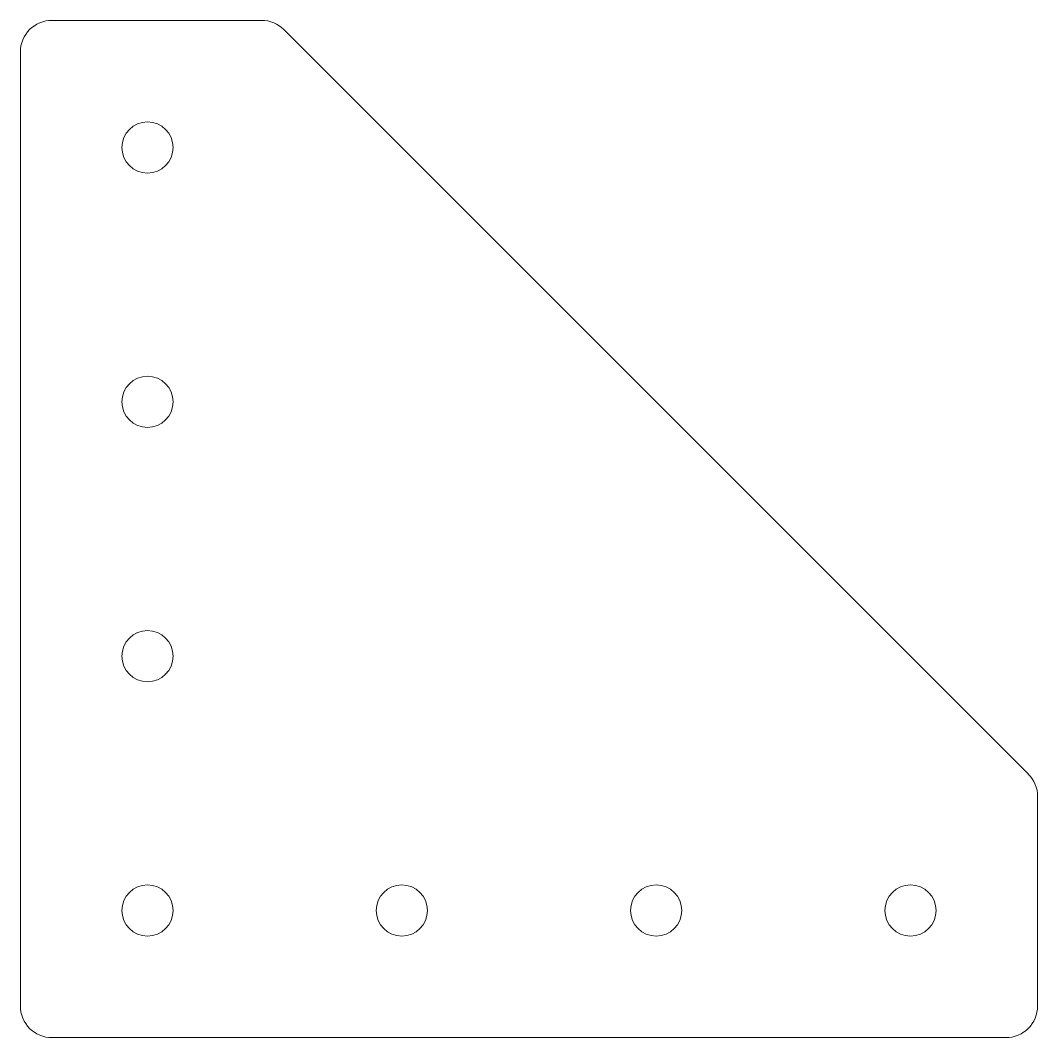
# Model space of a CAD drawing. Header units: inches. Extents: x -2.31 to 1.69, y -2.66 to 1.34.
import ezdxf

# ---------------------------------------------------------------- set-up
doc = ezdxf.new("R2010")
doc.units = ezdxf.units.IN
doc.header["$MEASUREMENT"] = 0

msp = doc.modelspace()

# ---------------------------------------------------------------- linework, layer by layer
at = {"color": 7, "linetype": 'Continuous', "lineweight": 15}
for p, q in [((-1.357, 1.3421), (-2.1803, 1.3421)), ((1.6581, -1.6213), (-1.2687, 1.3055)), ((-2.3053, 1.2171), (-2.3053, -2.5329)), ((1.6947, -2.5329), (1.6947, -1.7097)), ((-2.1803, -2.6579), (1.5697, -2.6579))]:
    msp.add_line(p, q, dxfattribs=at)
for centre in [(-1.8053, 0.8421), (-1.8053, -0.1579), (-1.8053, -1.1579), (-1.8053, -2.1579), (-0.8053, -2.1579), (0.1947, -2.1579), (1.1947, -2.1579)]:
    msp.add_circle(centre, 0.1005, dxfattribs=at)
for centre, start, end in [((-2.1803, 1.2171), 90, 180), ((-1.357, 1.2171), 45, 90), ((1.5697, -1.7097), 0, 45), ((-2.1803, -2.5329), 180, 270), ((1.5697, -2.5329), 270, 0)]:
    msp.add_arc(centre, 0.125, start, end, dxfattribs=at)

doc.saveas('drawing.dxf')
